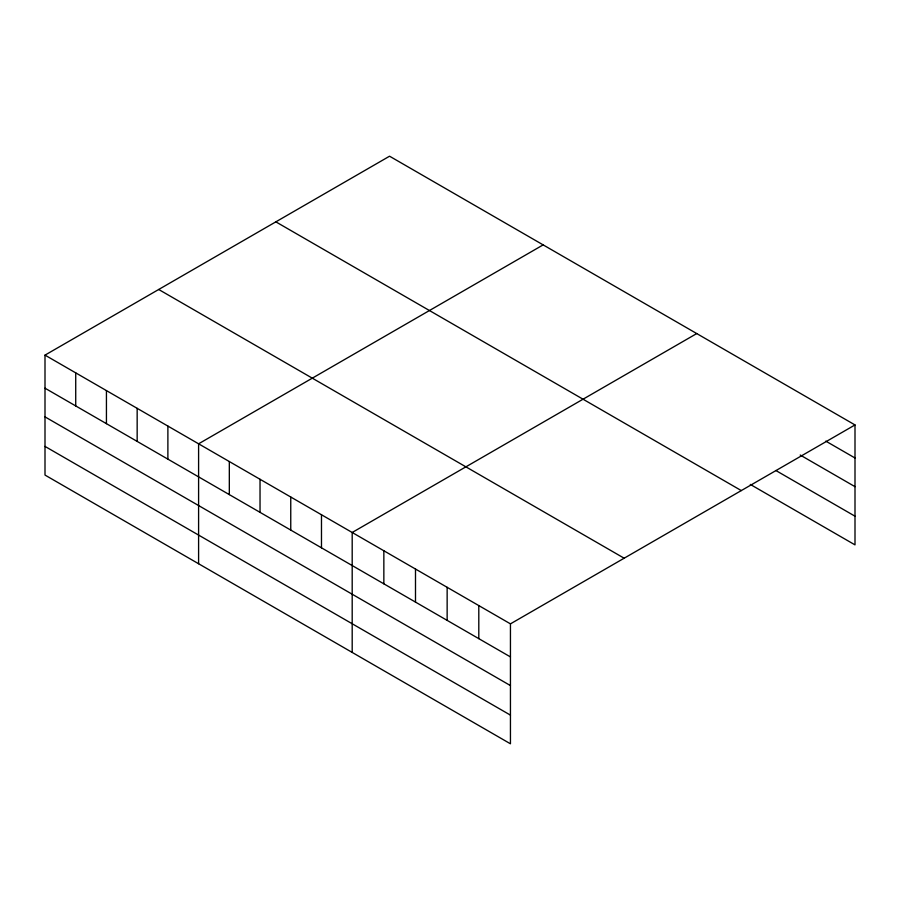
<?xml version="1.0" encoding="UTF-8"?>
<svg xmlns="http://www.w3.org/2000/svg" width="900" height="900" viewBox="0 0 900 900"><rect width="100%" height="100%" fill="white"/><g stroke="black" fill="none" stroke-linecap="round" stroke-linejoin="round"><path stroke-width="1.35" d="M510.446 685.586L510.446 623.857L45 355.129L45 475.065L510.446 743.794L510.446 685.586L45 416.869M750.308 484.425L855 544.871L855 424.935L389.554 156.206L45 355.129M543.15 244.89L198.596 443.812L198.596 563.749M696.746 333.562L352.192 532.485L352.192 652.433M510.446 623.857L855 424.935M825.784 441.124L855 457.988M800.224 455.04L855 486.664M775.879 470.52L855 516.195M275.85 221.85L741.296 490.579M158.704 289.485L624.15 558.214M45 388.192L510.446 656.921M45 446.4L510.446 715.129M478.8 605.587L478.8 638.64M447.142 587.306L447.142 620.37M415.496 569.036L415.496 602.1M383.85 550.766L383.85 583.83M321.48 514.755L321.48 547.819M290.756 497.014L290.756 530.077M260.032 479.284L260.032 512.347M229.32 461.543L229.32 494.606M167.884 426.071L167.884 459.135M137.16 408.341L137.16 441.405M106.436 390.6L106.436 423.664M75.724 372.87L75.724 405.934"/></g></svg>
